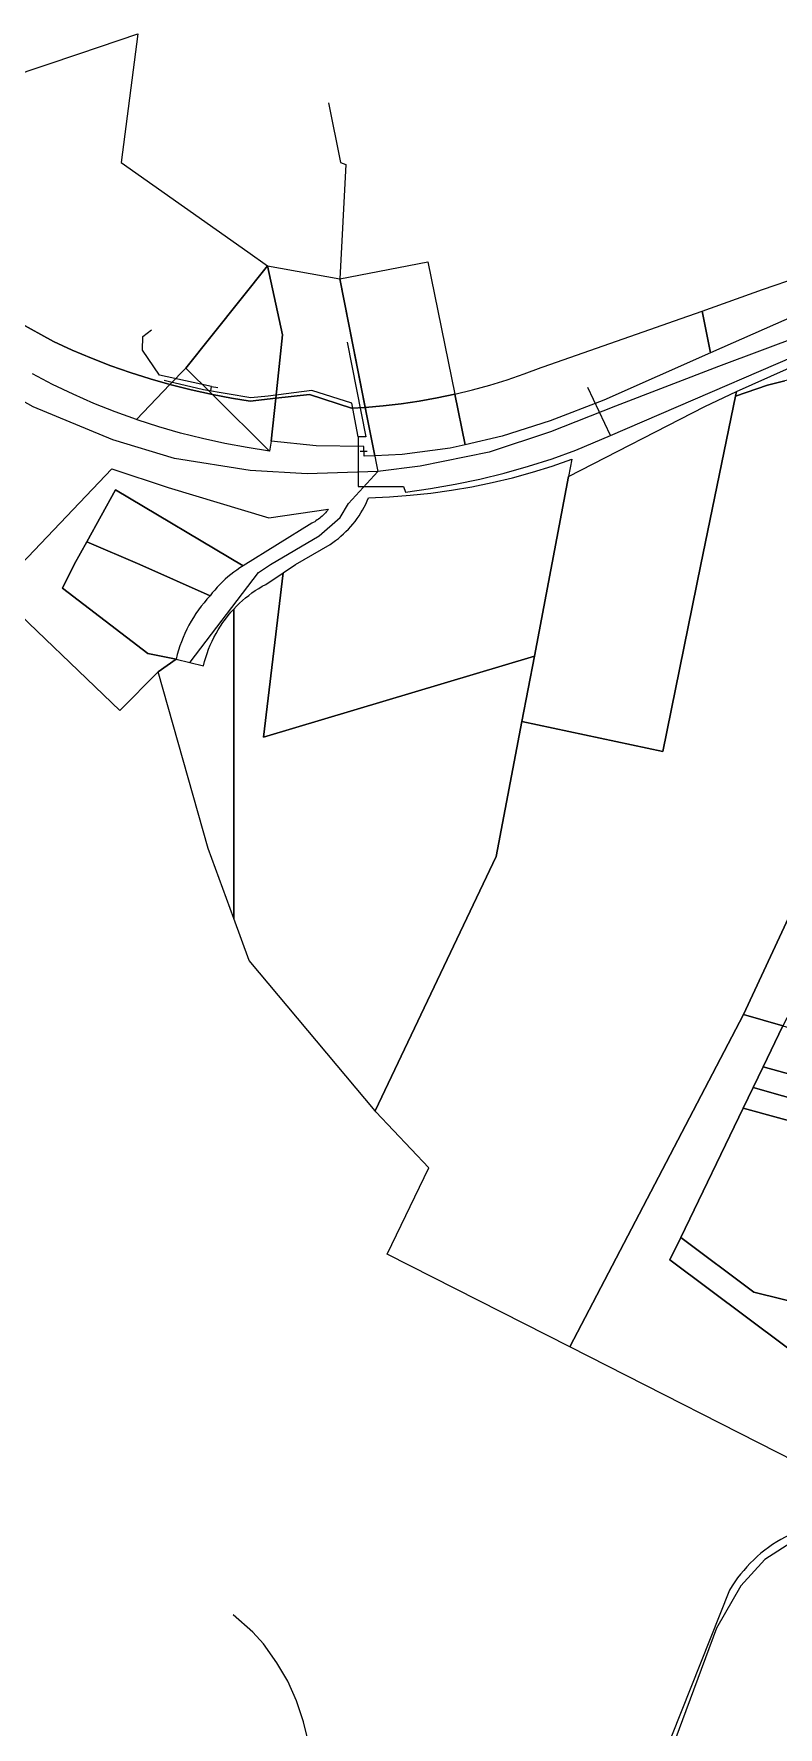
# Model space of a CAD drawing. Extents: x 1876309 to 1899261, y 443723 to 466661.
# Drawn here: x 1878953 to 1880661, y 452332 to 456218 of the extents above; entities that cross this region are included whole.
import ezdxf

# ---------------------------------------------------------------- set-up
doc = ezdxf.new("R2010")
doc.units = 0
doc.header["$MEASUREMENT"] = 0
for name, color, linetype in [('Parcels', 31, 'Continuous'), ('Roads', 7, 'Continuous'), ('Waterlines', 5, 'Continuous')]:
    doc.layers.add(name, color=color, linetype=linetype)

msp = doc.modelspace()

# ---------------------------------------------------------------- linework, layer by layer
at = {"layer": 'Parcels'}
for points in [[(1879058.2, 456172.6), (1879191.3, 456217.5), (1879153.7, 455922.6), (1879444.1, 455717), (1879489, 455685.3), (1879301.9, 455450.6), (1879265.4, 455412.6), (1879219.6, 455425.7), (1879174.3, 455440.1), (1879129.4, 455456), (1879085, 455473.2), (1879041.2, 455491.8), (1878997.9, 455511.8), (1878917.6, 455556.1), (1878838.7, 455603.1), (1878761.5, 455652.7), (1878685.9, 455704.8), (1878897.2, 456118.3), (1879058.2, 456172.6)], [(1879363.2, 455389.7), (1879301.9, 455450.6), (1879489, 455685.3), (1879523.3, 455526.9), (1879508.2, 455381.5), (1879449.5, 455374.9), (1879406.2, 455381.7), (1879363.2, 455389.7)], [(1879655.1, 455655.2), (1879713.4, 455360.2), (1879681.7, 455358.3), (1879585.8, 455390.3), (1879508.2, 455381.5), (1879523.3, 455526.9), (1879489, 455685.3), (1879655.1, 455655.2)], [(1879857.2, 455694.2), (1879918.9, 455390.8), (1879878.2, 455382.2), (1879837.3, 455374.9), (1879796.1, 455368.7), (1879754.8, 455363.8), (1879713.4, 455360.2), (1879655.1, 455655.2), (1879857.2, 455694.2)], [(1880505.6, 455485.3), (1880486.7, 455581.5), (1880625.3, 455631), (1880710.1, 455659.7), (1880725.7, 455582.7), (1880505.6, 455485.3)], [(1880563.4, 455386.5), (1880565.6, 455397.2), (1880837.3, 455518.3), (1880932.6, 455558.8), (1881000, 455583.6), (1881224.4, 455667.5), (1881227.8, 455655), (1881230.7, 455642.4), (1881233.2, 455629.6), (1881235.2, 455616.9), (1881236.8, 455604), (1881237.9, 455591.1), (1881238.5, 455578.2), (1881238.7, 455565.2), (1881238.5, 455552.3), (1881223.5, 455414.4), (1881164.3, 455540.4), (1881000, 455501.3), (1880676.6, 455421.5), (1880636.2, 455411.4), (1880563.4, 455386.5)], [(1879918.9, 455390.8), (1879959.2, 455400.7), (1879999.1, 455411.7), (1880038.8, 455423.9), (1880078, 455437.3), (1880116.8, 455451.9), (1880121.8, 455453.7), (1880366.5, 455539.1), (1880422.7, 455558.8), (1880486.7, 455581.5), (1880505.6, 455485.3), (1880260.6, 455377), (1880137.6, 455329.5), (1880027.6, 455294.3), (1879942.7, 455274.8), (1879918.9, 455390.8)], [(1879363.2, 455389.7), (1879314.1, 455400.3), (1879265.4, 455412.6), (1879301.9, 455450.6), (1879363.2, 455389.7)], [(1879265.4, 455412.6), (1879314.1, 455400.3), (1879363.2, 455389.7), (1879493.5, 455260), (1879442.1, 455268), (1879391, 455277.6), (1879340.2, 455288.8), (1879289.8, 455301.6), (1879239.9, 455316), (1879190.4, 455332), (1879188.7, 455332.5), (1879265.4, 455412.6)], [(1879497.9, 455282.6), (1879493.5, 455260), (1879363.2, 455389.7), (1879406.2, 455381.7), (1879449.5, 455374.9), (1879508.2, 455381.5), (1879497.9, 455282.6)], [(1879735.4, 455249.3), (1879711.1, 455248.2), (1879710.3, 455270.8), (1879600.5, 455272.1), (1879497.9, 455282.6), (1879508.2, 455381.5), (1879585.8, 455390.3), (1879681.7, 455358.3), (1879713.4, 455360.2), (1879735.4, 455249.3)], [(1879713.4, 455360.2), (1879754.8, 455363.8), (1879796.1, 455368.7), (1879837.3, 455374.9), (1879878.2, 455382.2), (1879918.9, 455390.8), (1879942.7, 455274.8), (1879908, 455266.8), (1879798.1, 455252.3), (1879735.4, 455249.3), (1879713.4, 455360.2)], [(1880565.6, 455397.2), (1880563.4, 455386.5), (1880483.8, 455000), (1880396.3, 454570.7), (1880072.9, 454639.3), (1880101.5, 454789.4), (1880180, 455202), (1880492.4, 455362.3), (1880565.6, 455397.2)], [(1879525.2, 454981.1), (1879553.6, 455000), (1879632.7, 455045.9), (1879639.2, 455050.3), (1879645.5, 455054.9), (1879651.7, 455059.7), (1879657.7, 455064.7), (1879663.6, 455069.9), (1879669.2, 455075.3), (1879674.7, 455080.9), (1879680, 455086.7), (1879685.1, 455092.7), (1879690, 455098.8), (1879694.7, 455105.1), (1879699.2, 455111.5), (1879703.4, 455118.1), (1879707.4, 455124.8), (1879711.2, 455131.6), (1879714.8, 455138.6), (1879718.1, 455145.7), (1879721.2, 455152.9), (1879768.9, 455155), (1879816.4, 455158.6), (1879863.8, 455163.7), (1879911.1, 455170.3), (1879958, 455178.4), (1880004.8, 455188), (1880051.1, 455199.1), (1880097.1, 455211.7), (1880142.7, 455225.7), (1880187.8, 455241.2), (1880180, 455202), (1880101.5, 454789.4), (1879479.7, 454603.3), (1879525.2, 454981.1)], [(1879074.4, 455052.2), (1879045.2, 455000), (1879018.5, 454945.7), (1879214.5, 454795.3), (1879279.5, 454782.9), (1879238.1, 454753.4), (1879150, 454664.5), (1878864, 454938.5), (1879132.1, 455219.1), (1879261.3, 455176.4), (1879492.4, 455106.8), (1879628.7, 455127), (1879626.6, 455124.1), (1879624.3, 455121.3), (1879622, 455118.6), (1879619.6, 455116), (1879617.1, 455113.4), (1879614.5, 455110.9), (1879611.8, 455108.6), (1879609.1, 455106.3), (1879606.3, 455104.1), (1879603.4, 455102), (1879600.4, 455100), (1879597.4, 455098.1), (1879594.3, 455096.3), (1879591.2, 455094.6), (1879433.3, 454996.5), (1879140.7, 455170.9), (1879074.4, 455052.2)], [(1879433.3, 454996.5), (1879426, 454991.9), (1879418.8, 454987.2), (1879411.8, 454982.2), (1879405, 454977), (1879398.3, 454971.5), (1879391.9, 454965.9), (1879385.6, 454960), (1879379.5, 454953.9), (1879373.6, 454947.7), (1879368, 454941.2), (1879362.5, 454934.6), (1879357.3, 454927.7), (1879196.1, 455000), (1879074.4, 455052.2), (1879140.7, 455170.9), (1879433.3, 454996.5)], [(1879357.3, 454927.7), (1879350.3, 454920.1), (1879343.5, 454912.2), (1879337, 454904.1), (1879330.8, 454895.7), (1879324.9, 454887.2), (1879319.2, 454878.5), (1879313.9, 454869.6), (1879308.8, 454860.5), (1879304, 454851.3), (1879299.6, 454841.9), (1879295.4, 454832.3), (1879291.6, 454822.7), (1879288.1, 454812.9), (1879284.9, 454803), (1879282, 454793), (1879279.5, 454782.9), (1879214.5, 454795.3), (1879018.5, 454945.7), (1879045.2, 455000), (1879074.4, 455052.2), (1879196.1, 455000), (1879357.3, 454927.7)], [(1879447.1, 454090.8), (1879411.8, 454187.6), (1879411.8, 454897.6), (1879418.2, 454904.3), (1879424.9, 454910.8), (1879431.7, 454917.1), (1879438.8, 454923.1), (1879446.1, 454929), (1879453.5, 454934.5), (1879461.1, 454939.9), (1879468.9, 454944.9), (1879476.9, 454949.8), (1879485, 454954.3), (1879525.2, 454981.1), (1879479.7, 454603.3), (1880101.5, 454789.4), (1880072.9, 454639.3), (1880014, 454329.5), (1879736.2, 453746.3), (1879447.1, 454090.8)], [(1879411.8, 454897.6), (1879411.8, 454187.6), (1879353.1, 454348.1), (1879238.1, 454753.4), (1879279.5, 454782.9), (1879342.5, 454767.3), (1879344.9, 454777), (1879347.7, 454786.6), (1879350.7, 454796), (1879354.1, 454805.4), (1879357.9, 454814.6), (1879361.9, 454823.7), (1879366.3, 454832.6), (1879371, 454841.4), (1879375.9, 454850), (1879381.2, 454858.4), (1879386.8, 454866.7), (1879392.6, 454874.7), (1879398.7, 454882.6), (1879405.1, 454890.2), (1879411.8, 454897.6)], [(1880716.2, 454026.2), (1880671.7, 453941.1), (1880581.3, 453967.4), (1880751.9, 454333.4), (1880844.8, 454307.5), (1880816.1, 454244.7), (1880790.9, 454189.6), (1880764.8, 454132.5), (1880742.6, 454084), (1880716.2, 454026.2)], [(1880183.2, 453204.3), (1880581.3, 453967.4), (1880671.7, 453941.1), (1880626.4, 453847.2), (1880603.6, 453800.1), (1880580.7, 453752.6), (1880437.3, 453455.7), (1880412.6, 453404.4), (1880679.5, 453205), (1880756.4, 453147.6), (1880796.6, 453136), (1880792.1, 453116), (1880765.7, 452999.9), (1880744.7, 452918.9), (1880183.2, 453204.3)], [(1880918.8, 453869.4), (1880918.5, 453843.3), (1880918.9, 453817.2), (1880920.1, 453791.1), (1880922.2, 453765.1), (1880626.4, 453847.2), (1880671.7, 453941.1), (1880918.8, 453869.4)], [(1880929.7, 453706.9), (1880603.6, 453800.1), (1880626.4, 453847.2), (1880922.2, 453765.1), (1880925.4, 453735.9), (1880929.7, 453706.9)], [(1880929.7, 453706.9), (1880934.2, 453681.9), (1880939.5, 453657), (1880940.3, 453653.6), (1880824.2, 453685.6), (1880580.7, 453752.6), (1880603.6, 453800.1), (1880929.7, 453706.9)], [(1880949.2, 453147.5), (1880679.5, 453205), (1880412.6, 453404.4), (1880437.3, 453455.7), (1880605.1, 453329.8), (1880794, 453283.3), (1880963.6, 453238.1), (1880949.2, 453147.5)]]:
    msp.add_lwpolyline(points, close=True, dxfattribs=at)
for points in [[(1878917.6, 455556.1), (1878997.9, 455511.8), (1879041.2, 455491.8), (1879085, 455473.2), (1879129.4, 455456), (1879174.3, 455440.1), (1879219.6, 455425.7), (1879265.4, 455412.6), (1879188.7, 455332.5), (1879139.5, 455350.1), (1879090.9, 455369.4), (1879043.1, 455390.4), (1878996, 455413.1), (1878949.8, 455437.5)], [(1880751.9, 454333.4), (1880581.3, 453967.4), (1880183.2, 453204.3), (1880183.2, 453204.3), (1879763.8, 453417.4), (1879859.5, 453615.6), (1879738.1, 453744), (1879736.2, 453746.3), (1880014, 454329.5), (1880072.9, 454639.3), (1880396.3, 454570.7), (1880483.8, 455000), (1880563.4, 455386.5), (1880636.2, 455411.4), (1880676.6, 455421.5)], [(1880794, 453283.3), (1880605.1, 453329.8), (1880437.3, 453455.7), (1880580.7, 453752.6), (1880824.2, 453685.6)]]:
    msp.add_lwpolyline(points, dxfattribs=at)
at = {"layer": 'Roads'}
for points in [[(1879742.5, 455213.1), (1879580.2, 455208.1), (1879449, 455215.7), (1879275.4, 455243.4), (1879134.1, 455285.8), (1878951.5, 455362), (1878804.6, 455443.2), (1878614.9, 455562.8), (1878467.5, 455651.7), (1878329.8, 455726.3), (1878173.3, 455792.5), (1878019.9, 455836.9), (1877821.6, 455867.6), (1877481, 455909.5), (1877225.6, 455942.3), (1876979.4, 455974.1), (1876772, 456003.9), (1876618.6, 456035.7), (1876492.4, 456068), (1876388.5, 456098.3), (1876309.3, 456125.1)], [(1879629.1, 456059.1), (1879656.4, 455922.3), (1879668.9, 455917.9), (1879655.1, 455655.3), (1879742.5, 455213.1)], [(1881244.6, 455703.7), (1881171.8, 455681.9), (1881087.1, 455655.2), (1880982.1, 455620.9), (1880718.2, 455527), (1880524.4, 455454.3), (1880287.7, 455363.5), (1880138.9, 455304.5), (1879997.6, 455258), (1879839.6, 455225.2), (1879742.5, 455213.1)], [(1879311.6, 454775.8), (1879468.5, 454981.6), (1879496.1, 455000), (1879607.5, 455065.8), (1879655.6, 455107.4), (1879675.1, 455140.1), (1879742.5, 455213.1)], [(1881024.8, 452807.6), (1880970.6, 452789), (1880901.3, 452783.9), (1880832.7, 452788.2), (1880777, 452783.9), (1880729.8, 452772.1), (1880690.2, 452755), (1880630.1, 452716.4), (1880575.2, 452656.5), (1880519.8, 452558.8), (1880363.3, 452138.7), (1880329, 452084), (1880279.7, 452029.4), (1880220.7, 451983.3), (1880153.2, 451954.4), (1880100.7, 451942.6)], [(1880100.7, 451942.6), (1880022.8, 451939.6), (1879968.5, 451946.1), (1879923.4, 451958.5), (1879878.9, 451974.2), (1879839, 451989.9), (1879780.8, 452024.6), (1879743.5, 452050.8), (1879697.3, 452092.6), (1879657.9, 452139.7), (1879626.5, 452185.5), (1879603.6, 452236.5), (1879587.9, 452278.4), (1879571.5, 452344.4), (1879555.6, 452392.6), (1879535.5, 452437.3), (1879510.7, 452479.8), (1879480, 452523), (1879455.1, 452549.8), (1879410.6, 452589.7)]]:
    msp.add_lwpolyline(points, dxfattribs=at)
at = {"layer": 'Waterlines', "color": 5}
for points in [[(1880275.9, 455296), (1880851, 455544), (1880952, 455583.7)], [(1879361, 455408), (1879241, 455434), (1879202, 455492), (1879203, 455523), (1879223, 455538)], [(1879672, 455510), (1879715, 455293)], [(1879261, 455420), (1879252, 455422)], [(1879451, 455382), (1879342, 455401), (1879261, 455420)], [(1879358.8, 455398.1), (1879361, 455408)], [(1879361, 455408), (1879375, 455406)], [(1879491, 455386), (1879451, 455382)], [(1879683, 455370), (1879591, 455399), (1879491, 455386)], [(1880275.9, 455296), (1880224, 455406)], [(1879697, 455293), (1879683, 455370)], [(1879697, 455293), (1879697, 455260)], [(1879715, 455293), (1879697, 455293)], [(1879776, 455179), (1879801, 455179), (1879806, 455166), (1879863.1, 455174), (1879919.9, 455184), (1879976.3, 455195.8), (1880032.3, 455209.6), (1880087.8, 455225.2), (1880142.7, 455242.7), (1880197, 455262), (1880275.9, 455296)], [(1879697, 455260), (1879697, 455179)], [(1879702, 455260), (1879718, 455260)], [(1879697, 455179), (1879776, 455179)], [(1880707.1, 452782.3), (1880696.9, 452777.9), (1880686.8, 452773.1), (1880676.9, 452768), (1880667.1, 452762.6), (1880657.6, 452756.8), (1880648.3, 452750.8), (1880639.1, 452744.4), (1880630.2, 452737.7), (1880621.5, 452730.8), (1880613.1, 452723.5), (1880604.9, 452716), (1880597, 452708.1), (1880589.3, 452700.1), (1880581.9, 452691.7), (1880574.8, 452683.2), (1880568, 452674.3), (1880561.5, 452665.3), (1880555.3, 452656.1), (1880549.4, 452646.6), (1880416.4, 452311.6)]]:
    msp.add_lwpolyline(points, dxfattribs=at)

doc.saveas('drawing.dxf')
